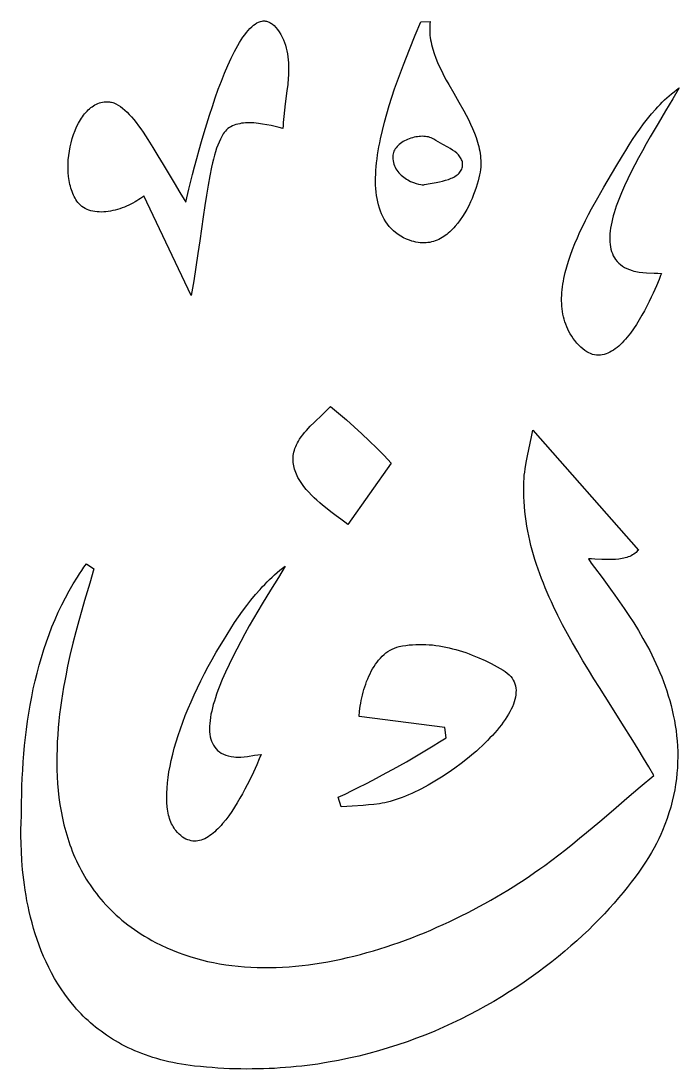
# Model space of a CAD drawing. Extents: x -500 to 500, y -300 to 300.
# Drawn here: x -24.1 to 59.1, y -24 to 108.4 of the extents above; entities that cross this region are included whole.
import ezdxf

# ---------------------------------------------------------------- set-up
doc = ezdxf.new("R2010")
doc.units = 0
doc.header["$MEASUREMENT"] = 0
doc.layers.add('IMPORT_-_120CM_SUR_70CM-1', color=18, linetype='CONTINUOUS')

msp = doc.modelspace()

# ---------------------------------------------------------------- linework, layer by layer
at = {"layer": 'IMPORT_-_120CM_SUR_70CM-1'}
for points in [[(-2.59, 73.76), (-8.57, 86.35), (-8.77, 86.19), (-8.99, 86.03), (-9.22, 85.87), (-9.46, 85.72), (-9.7, 85.57), (-9.96, 85.43), (-10.22, 85.3), (-10.49, 85.17), (-10.77, 85.04), (-11.05, 84.93), (-11.33, 84.82), (-11.62, 84.72), (-11.91, 84.63), (-12.2, 84.55), (-12.5, 84.48), (-12.79, 84.42), (-13.08, 84.38), (-13.37, 84.34), (-13.66, 84.31), (-13.94, 84.3), (-14.22, 84.31), (-14.5, 84.32), (-14.77, 84.35), (-15.03, 84.4), (-15.28, 84.46), (-15.53, 84.53), (-15.77, 84.63), (-16, 84.74), (-16.21, 84.87), (-16.42, 85.01), (-16.61, 85.18), (-16.79, 85.36), (-16.92, 85.52), (-17.05, 85.69), (-17.17, 85.87), (-17.28, 86.06), (-17.39, 86.25), (-17.48, 86.45), (-17.58, 86.66), (-17.66, 86.88), (-17.74, 87.1), (-17.81, 87.32), (-17.87, 87.56), (-17.93, 87.79), (-18.03, 88.28), (-18.1, 88.79), (-18.14, 89.31), (-18.16, 89.83), (-18.16, 90.37), (-18.13, 90.91), (-18.07, 91.45), (-18, 92), (-17.9, 92.53), (-17.78, 93.06), (-17.63, 93.58), (-17.47, 94.09), (-17.28, 94.58), (-17.08, 95.06), (-16.85, 95.51), (-16.61, 95.94), (-16.48, 96.14), (-16.35, 96.34), (-16.21, 96.53), (-16.07, 96.71), (-15.92, 96.88), (-15.77, 97.05), (-15.61, 97.2), (-15.45, 97.35), (-15.29, 97.49), (-15.12, 97.61), (-14.94, 97.73), (-14.77, 97.83), (-14.59, 97.93), (-14.4, 98.01), (-14.21, 98.08), (-14.02, 98.14), (-13.82, 98.19), (-13.62, 98.22), (-13.42, 98.24), (-13.21, 98.24), (-13.07, 98.24), (-12.94, 98.23), (-12.8, 98.2), (-12.66, 98.17), (-12.52, 98.13), (-12.38, 98.09), (-12.11, 97.97), (-11.83, 97.82), (-11.55, 97.64), (-11.27, 97.43), (-10.99, 97.19), (-10.71, 96.92), (-10.43, 96.63), (-10.14, 96.31), (-9.85, 95.97), (-9.56, 95.6), (-9.27, 95.21), (-8.97, 94.8), (-8.68, 94.37), (-8.07, 93.46), (-7.45, 92.47), (-6.81, 91.42), (-6.15, 90.32), (-4.77, 87.99), (-4.04, 86.77), (-3.28, 85.54), (-2.9, 87.17), (-2.43, 89.03), (-2.17, 90.03), (-1.9, 91.07), (-1.6, 92.14), (-1.29, 93.22), (-0.97, 94.33), (-0.64, 95.44), (-0.29, 96.55), (0.08, 97.65), (0.45, 98.74), (0.83, 99.81), (1.22, 100.85), (1.63, 101.85), (2.03, 102.81), (2.45, 103.72), (2.66, 104.15), (2.87, 104.57), (3.09, 104.97), (3.3, 105.36), (3.52, 105.72), (3.73, 106.07), (3.95, 106.4), (4.17, 106.7), (4.39, 106.99), (4.61, 107.25), (4.82, 107.49), (5.05, 107.7), (5.27, 107.89), (5.49, 108.05), (5.71, 108.19), (5.93, 108.3), (6.15, 108.37), (6.37, 108.42), (6.48, 108.44), (6.59, 108.44), (6.7, 108.44), (6.81, 108.43), (6.92, 108.41), (7.03, 108.38), (7.14, 108.34), (7.25, 108.3), (7.35, 108.25), (7.46, 108.18), (7.57, 108.11), (7.68, 108.03), (7.89, 107.85), (8.11, 107.62), (8.32, 107.36), (8.53, 107.06), (8.73, 106.74), (8.91, 106.41), (9.07, 106.07), (9.21, 105.73), (9.32, 105.38), (9.42, 105.02), (9.51, 104.66), (9.58, 104.29), (9.63, 103.92), (9.67, 103.54), (9.69, 103.16), (9.71, 102.77), (9.71, 102.38), (9.7, 101.99), (9.69, 101.6), (9.66, 101.2), (9.6, 100.4), (9.51, 99.6), (9.3, 97.99), (9.2, 97.19), (9.11, 96.39), (9.04, 95.61), (9.02, 95.22), (9, 94.84), (8.53, 94.97), (8.03, 95.1), (7.51, 95.22), (6.98, 95.33), (6.43, 95.42), (5.89, 95.5), (5.34, 95.55), (5.07, 95.56), (4.8, 95.57), (4.54, 95.57), (4.28, 95.56), (4.02, 95.54), (3.77, 95.51), (3.53, 95.46), (3.29, 95.41), (3.06, 95.35), (2.84, 95.27), (2.63, 95.18), (2.42, 95.08), (2.23, 94.97), (2.05, 94.84), (1.88, 94.69), (1.72, 94.53), (1.58, 94.35), (1.44, 94.16), (1.26, 93.84), (1.09, 93.5), (0.93, 93.14), (0.77, 92.76), (0.62, 92.35), (0.48, 91.92), (0.35, 91.47), (0.22, 90.99), (0.1, 90.5), (-0.02, 89.98), (-0.24, 88.89), (-0.46, 87.71), (-0.66, 86.45), (-0.86, 85.12), (-1.07, 83.71), (-1.5, 80.67), (-1.74, 79.04), (-2, 77.35), (-2.28, 75.59)], [(27.6, 108.39), (27.57, 108.09), (27.56, 107.79), (27.55, 107.5), (27.55, 107.2), (27.57, 106.91), (27.59, 106.62), (27.63, 106.33), (27.67, 106.04), (27.73, 105.75), (27.79, 105.46), (27.86, 105.17), (27.94, 104.89), (28.11, 104.32), (28.32, 103.75), (28.55, 103.19), (28.8, 102.63), (29.07, 102.08), (29.35, 101.52), (29.65, 100.96), (29.96, 100.41), (30.6, 99.31), (31.24, 98.2), (31.87, 97.09), (32.17, 96.53), (32.45, 95.97), (32.73, 95.41), (32.98, 94.85), (33.21, 94.28), (33.42, 93.71), (33.61, 93.14), (33.69, 92.85), (33.76, 92.56), (33.82, 92.27), (33.88, 91.97), (33.93, 91.68), (33.97, 91.39), (33.99, 91.09), (34.01, 90.79), (34.02, 90.49), (34.02, 90.19), (34.01, 89.95), (33.97, 89.67), (33.93, 89.35), (33.86, 89.01), (33.78, 88.64), (33.67, 88.24), (33.56, 87.83), (33.42, 87.4), (33.27, 86.95), (33.1, 86.5), (32.91, 86.03), (32.7, 85.57), (32.48, 85.1), (32.24, 84.64), (31.99, 84.19), (31.71, 83.74), (31.42, 83.31), (31.11, 82.9), (30.79, 82.5), (30.62, 82.31), (30.45, 82.13), (30.27, 81.96), (30.09, 81.79), (29.9, 81.63), (29.71, 81.47), (29.52, 81.33), (29.32, 81.19), (29.11, 81.07), (28.91, 80.95), (28.69, 80.84), (28.48, 80.74), (28.26, 80.66), (28.03, 80.58), (27.8, 80.52), (27.57, 80.47), (27.33, 80.43), (27.09, 80.41), (26.84, 80.4), (26.59, 80.4), (26.34, 80.42), (26.08, 80.45), (25.82, 80.49), (25.55, 80.56), (25.28, 80.63), (25, 80.73), (24.61, 80.89), (24.24, 81.06), (23.89, 81.26), (23.56, 81.47), (23.25, 81.7), (22.96, 81.94), (22.69, 82.2), (22.44, 82.48), (22.2, 82.77), (21.99, 83.08), (21.8, 83.39), (21.62, 83.73), (21.46, 84.07), (21.32, 84.43), (21.19, 84.8), (21.08, 85.19), (20.98, 85.58), (20.9, 85.99), (20.84, 86.4), (20.78, 86.83), (20.75, 87.26), (20.72, 87.71), (20.71, 88.16), (20.71, 88.62), (20.73, 89.09), (20.75, 89.56), (20.79, 90.04), (20.84, 90.53), (20.9, 91.02), (20.97, 91.52), (21.05, 92.03), (21.14, 92.54), (21.23, 93.05), (21.34, 93.56), (21.58, 94.6), (21.84, 95.65), (22.13, 96.7), (22.44, 97.75), (22.78, 98.8), (23.12, 99.85), (23.49, 100.88), (23.86, 101.9), (24.23, 102.9), (24.61, 103.88), (24.99, 104.83), (25.73, 106.65), (26.43, 108.33)], [(56.84, 76.53), (56.75, 76.29), (56.54, 75.76), (56.22, 74.99), (55.81, 74.05), (55.57, 73.53), (55.3, 72.98), (55.02, 72.41), (54.72, 71.83), (54.39, 71.25), (54.05, 70.66), (53.69, 70.09), (53.32, 69.53), (52.92, 68.99), (52.72, 68.73), (52.52, 68.48), (52.31, 68.24), (52.1, 68.01), (51.89, 67.78), (51.67, 67.57), (51.45, 67.37), (51.23, 67.19), (51.01, 67.02), (50.78, 66.86), (50.55, 66.72), (50.32, 66.59), (50.08, 66.48), (49.85, 66.39), (49.61, 66.32), (49.37, 66.27), (49.13, 66.23), (48.89, 66.22), (48.64, 66.23), (48.4, 66.27), (48.15, 66.32), (47.9, 66.41), (47.66, 66.51), (47.41, 66.65), (47.16, 66.81), (46.91, 67), (46.66, 67.22), (46.41, 67.46), (46.15, 67.74), (45.9, 68.05), (45.7, 68.33), (45.5, 68.62), (45.32, 68.91), (45.16, 69.21), (45.01, 69.51), (44.88, 69.81), (44.76, 70.12), (44.65, 70.44), (44.55, 70.76), (44.47, 71.08), (44.4, 71.4), (44.35, 71.73), (44.3, 72.07), (44.27, 72.4), (44.24, 72.74), (44.23, 73.08), (44.23, 73.43), (44.24, 73.78), (44.27, 74.13), (44.3, 74.48), (44.34, 74.83), (44.39, 75.19), (44.45, 75.55), (44.51, 75.91), (44.59, 76.27), (44.67, 76.64), (44.87, 77.37), (45.09, 78.1), (45.34, 78.84), (45.61, 79.58), (45.9, 80.32), (46.22, 81.05), (46.55, 81.79), (46.9, 82.52), (47.26, 83.25), (47.64, 83.97), (48.02, 84.69), (48.8, 86.1), (49.58, 87.46), (51.09, 90.02), (51.92, 91.39), (52.34, 92.08), (52.77, 92.77), (53.21, 93.45), (53.66, 94.13), (54.12, 94.79), (54.6, 95.45), (55.09, 96.08), (55.6, 96.71), (56.12, 97.31), (56.39, 97.61), (56.67, 97.9), (56.95, 98.18), (57.24, 98.46), (57.53, 98.73), (57.82, 98.99), (58.13, 99.25), (58.44, 99.5), (58.75, 99.74), (59.07, 99.98), (58.28, 98.61), (57.38, 97.1), (56.42, 95.49), (55.43, 93.79), (54.93, 92.92), (54.44, 92.04), (53.95, 91.15), (53.48, 90.26), (53.02, 89.37), (52.59, 88.48), (52.18, 87.6), (51.8, 86.73), (51.45, 85.87), (51.29, 85.45), (51.14, 85.03), (51, 84.62), (50.88, 84.21), (50.76, 83.81), (50.66, 83.42), (50.56, 83.03), (50.49, 82.65), (50.42, 82.27), (50.37, 81.91), (50.34, 81.55), (50.32, 81.2), (50.31, 80.86), (50.32, 80.53), (50.35, 80.21), (50.4, 79.9), (50.46, 79.6), (50.54, 79.31), (50.64, 79.04), (50.76, 78.78), (50.9, 78.53), (51.06, 78.29), (51.25, 78.06), (51.45, 77.85), (51.67, 77.66), (51.92, 77.48), (52.19, 77.31), (52.49, 77.16), (52.8, 77.03), (53.15, 76.91), (53.37, 76.84), (53.6, 76.79), (53.82, 76.75), (54.05, 76.71), (54.51, 76.66), (54.98, 76.63), (55.91, 76.59), (56.38, 76.57)], [(28.06, 93.51), (27.91, 93.59), (27.75, 93.67), (27.57, 93.73), (27.4, 93.78), (27.21, 93.82), (27.02, 93.85), (26.82, 93.86), (26.62, 93.87), (26.41, 93.86), (26.2, 93.85), (25.99, 93.82), (25.78, 93.79), (25.57, 93.74), (25.36, 93.69), (25.15, 93.63), (24.95, 93.56), (24.75, 93.48), (24.56, 93.39), (24.37, 93.29), (24.19, 93.19), (24.01, 93.08), (23.85, 92.96), (23.69, 92.84), (23.55, 92.71), (23.42, 92.58), (23.3, 92.43), (23.19, 92.29), (23.1, 92.13), (23.02, 91.98), (22.96, 91.82), (22.92, 91.65), (22.89, 91.48), (22.88, 91.23), (22.89, 91), (22.92, 90.77), (22.96, 90.55), (23.02, 90.34), (23.09, 90.14), (23.18, 89.95), (23.29, 89.76), (23.4, 89.58), (23.52, 89.41), (23.66, 89.25), (23.8, 89.1), (23.95, 88.95), (24.11, 88.82), (24.28, 88.69), (24.44, 88.57), (24.62, 88.45), (24.79, 88.35), (25.14, 88.17), (25.49, 88.02), (25.83, 87.9), (26.15, 87.81), (26.44, 87.76), (26.58, 87.75), (26.7, 87.75), (26.81, 87.75), (26.91, 87.76), (27.62, 87.89), (28.38, 88.03), (28.78, 88.11), (29.17, 88.2), (29.55, 88.31), (29.92, 88.43), (30.28, 88.56), (30.44, 88.64), (30.6, 88.72), (30.75, 88.81), (30.9, 88.9), (31.03, 88.99), (31.16, 89.1), (31.27, 89.21), (31.37, 89.33), (31.46, 89.45), (31.54, 89.58), (31.6, 89.72), (31.65, 89.87), (31.69, 90.02), (31.71, 90.19), (31.71, 90.34), (31.7, 90.48), (31.68, 90.63), (31.64, 90.76), (31.59, 90.9), (31.53, 91.03), (31.46, 91.15), (31.38, 91.27), (31.29, 91.39), (31.19, 91.51), (30.97, 91.73), (30.72, 91.93), (30.45, 92.13), (30.16, 92.32), (29.85, 92.5), (29.23, 92.85), (28.62, 93.18), (28.33, 93.34)], [(17.2, 44.81), (16.81, 45.12), (16.31, 45.5), (15.72, 45.93), (15.06, 46.42), (14.36, 46.97), (14, 47.26), (13.65, 47.56), (13.29, 47.88), (12.94, 48.21), (12.6, 48.54), (12.27, 48.89), (11.95, 49.25), (11.65, 49.62), (11.38, 50), (11.12, 50.38), (10.9, 50.78), (10.8, 50.98), (10.7, 51.18), (10.62, 51.39), (10.54, 51.6), (10.48, 51.8), (10.42, 52.01), (10.37, 52.23), (10.33, 52.44), (10.3, 52.66), (10.29, 52.87), (10.28, 53.09), (10.29, 53.31), (10.31, 53.54), (10.34, 53.76), (10.39, 53.98), (10.45, 54.21), (10.52, 54.44), (10.61, 54.67), (10.71, 54.9), (10.83, 55.13), (10.96, 55.36), (11.11, 55.59), (11.31, 55.88), (11.52, 56.16), (11.74, 56.44), (11.97, 56.71), (12.46, 57.23), (12.96, 57.73), (13.99, 58.71), (14.5, 59.21), (15, 59.72), (15.52, 59.31), (16.03, 58.9), (16.53, 58.48), (17.03, 58.05), (18.01, 57.18), (18.98, 56.29), (19.92, 55.38), (20.86, 54.45), (21.78, 53.52), (22.69, 52.57)], [(-14.89, 39.24), (-15.42, 37.43), (-16.08, 35.22), (-16.44, 33.99), (-16.81, 32.67), (-17.18, 31.27), (-17.55, 29.81), (-17.92, 28.29), (-18.09, 27.5), (-18.26, 26.71), (-18.42, 25.9), (-18.58, 25.09), (-18.73, 24.26), (-18.87, 23.42), (-19, 22.58), (-19.12, 21.72), (-19.23, 20.86), (-19.32, 20), (-19.4, 19.13), (-19.47, 18.25), (-19.53, 17.38), (-19.56, 16.49), (-19.59, 15.61), (-19.59, 14.73), (-19.57, 13.85), (-19.54, 12.96), (-19.48, 12.08), (-19.41, 11.21), (-19.31, 10.33), (-19.19, 9.46), (-19.04, 8.59), (-18.88, 7.74), (-18.68, 6.88), (-18.46, 6.04), (-18.21, 5.2), (-18.07, 4.79), (-17.93, 4.37), (-17.78, 3.96), (-17.63, 3.56), (-17.46, 3.15), (-17.29, 2.75), (-17.11, 2.35), (-16.92, 1.95), (-16.73, 1.56), (-16.52, 1.17), (-16.31, 0.79), (-16.09, 0.4), (-15.86, 0.03), (-15.63, -0.35), (-15.38, -0.72), (-15.13, -1.09), (-14.86, -1.45), (-14.59, -1.81), (-14.31, -2.17), (-14.02, -2.52), (-13.72, -2.86), (-13.41, -3.21), (-13.09, -3.54), (-12.76, -3.88), (-12.43, -4.2), (-12.08, -4.53), (-11.72, -4.84), (-11.35, -5.16), (-10.97, -5.46), (-10.59, -5.76), (-10.19, -6.06), (-9.78, -6.35), (-9.36, -6.64), (-8.93, -6.92), (-8.49, -7.19), (-8.04, -7.46), (-7.57, -7.72), (-7.1, -7.97), (-6.4, -8.32), (-5.69, -8.66), (-4.98, -8.96), (-4.26, -9.25), (-3.52, -9.52), (-2.79, -9.76), (-2.04, -9.98), (-1.29, -10.19), (-0.53, -10.37), (0.23, -10.53), (1, -10.68), (1.78, -10.8), (2.56, -10.91), (3.35, -10.99), (4.14, -11.06), (4.93, -11.11), (5.73, -11.14), (6.53, -11.16), (7.34, -11.15), (8.15, -11.14), (8.96, -11.1), (9.77, -11.05), (10.59, -10.98), (11.41, -10.9), (12.23, -10.8), (13.05, -10.68), (13.87, -10.56), (14.69, -10.41), (15.51, -10.26), (16.34, -10.09), (17.16, -9.9), (17.98, -9.7), (18.8, -9.49), (19.62, -9.27), (20.44, -9.04), (21.25, -8.79), (22.07, -8.53), (22.88, -8.26), (23.69, -7.98), (24.49, -7.69), (25.29, -7.38), (26.09, -7.07), (26.89, -6.75), (27.68, -6.42), (28.46, -6.07), (29.24, -5.72), (30.02, -5.37), (30.79, -5), (31.55, -4.62), (32.31, -4.24), (33.06, -3.85), (33.81, -3.45), (34.54, -3.05), (35.27, -2.64), (35.99, -2.22), (36.71, -1.8), (37.41, -1.37), (38.11, -0.94), (38.8, -0.5), (39.48, -0.05), (40.15, 0.39), (40.81, 0.85), (41.46, 1.3), (42.1, 1.76), (42.99, 2.42), (43.88, 3.1), (44.76, 3.78), (45.63, 4.48), (46.5, 5.18), (47.36, 5.89), (49.07, 7.32), (50.77, 8.77), (52.46, 10.23), (54.16, 11.67), (55.87, 13.1), (55.24, 14.21), (54.59, 15.31), (53.92, 16.42), (53.24, 17.52), (51.84, 19.74), (50.43, 21.97), (49.01, 24.21), (48.31, 25.33), (47.61, 26.46), (46.93, 27.59), (46.26, 28.72), (45.61, 29.86), (44.97, 31.01), (44.36, 32.16), (43.76, 33.31), (43.2, 34.47), (42.93, 35.06), (42.66, 35.64), (42.41, 36.23), (42.16, 36.82), (41.92, 37.4), (41.69, 37.99), (41.47, 38.59), (41.26, 39.18), (41.05, 39.78), (40.86, 40.38), (40.68, 40.98), (40.51, 41.58), (40.35, 42.18), (40.2, 42.79), (40.07, 43.39), (39.94, 44), (39.83, 44.62), (39.74, 45.23), (39.65, 45.85), (39.58, 46.46), (39.52, 47.09), (39.48, 47.71), (39.45, 48.33), (39.44, 48.96), (39.44, 49.59), (39.45, 50.22), (39.48, 50.63), (39.51, 51.04), (39.56, 51.45), (39.61, 51.86), (39.75, 52.67), (39.9, 53.48), (40.25, 55.1), (40.42, 55.91), (40.57, 56.72), (53.93, 41.58), (53.8, 41.44), (53.66, 41.3), (53.51, 41.18), (53.35, 41.07), (53.19, 40.97), (53.02, 40.88), (52.84, 40.8), (52.66, 40.72), (52.47, 40.66), (52.28, 40.61), (52.09, 40.56), (51.89, 40.52), (51.48, 40.46), (51.06, 40.42), (50.62, 40.4), (50.19, 40.4), (49.31, 40.42), (48.44, 40.46), (48.02, 40.48), (47.62, 40.48), (47.98, 39.95), (48.39, 39.38), (49.34, 38.11), (50.4, 36.67), (50.97, 35.89), (51.55, 35.07), (52.14, 34.22), (52.74, 33.33), (53.34, 32.4), (53.93, 31.44), (54.51, 30.44), (54.8, 29.93), (55.08, 29.41), (55.36, 28.89), (55.63, 28.35), (55.89, 27.81), (56.15, 27.26), (56.4, 26.7), (56.64, 26.13), (56.88, 25.56), (57.1, 24.98), (57.31, 24.39), (57.52, 23.8), (57.71, 23.19), (57.89, 22.58), (58.06, 21.97), (58.21, 21.35), (58.35, 20.72), (58.48, 20.08), (58.59, 19.44), (58.69, 18.79), (58.77, 18.14), (58.83, 17.48), (58.87, 16.81), (58.9, 16.14), (58.91, 15.46), (58.89, 14.78), (58.86, 14.09), (58.81, 13.39), (58.74, 12.7), (58.64, 11.99), (58.52, 11.28), (58.38, 10.57), (58.21, 9.85), (58.02, 9.12), (57.8, 8.39), (57.56, 7.66), (57.29, 6.92), (57, 6.18), (56.77, 5.65), (56.51, 5.1), (56.22, 4.54), (55.92, 3.96), (55.58, 3.37), (55.22, 2.77), (54.83, 2.16), (54.42, 1.54), (53.99, 0.91), (53.53, 0.27), (53.04, -0.38), (52.53, -1.03), (52, -1.69), (51.44, -2.36), (50.87, -3.03), (50.26, -3.7), (49.64, -4.37), (48.99, -5.05), (48.31, -5.73), (47.62, -6.41), (46.9, -7.08), (46.16, -7.76), (45.4, -8.43), (44.62, -9.1), (43.82, -9.77), (42.99, -10.43), (42.14, -11.08), (41.28, -11.73), (40.39, -12.37), (39.48, -13), (38.55, -13.63), (37.6, -14.24), (36.63, -14.84), (35.64, -15.43), (34.63, -16.01), (33.61, -16.58), (32.56, -17.13), (31.5, -17.66), (30.41, -18.18), (29.31, -18.69), (28.19, -19.17), (27.05, -19.64), (25.89, -20.09), (24.72, -20.52), (23.53, -20.93), (22.32, -21.31), (21.09, -21.67), (19.85, -22.01), (18.59, -22.33), (17.31, -22.62), (16.02, -22.89), (14.71, -23.12), (14.05, -23.23), (13.39, -23.34), (12.72, -23.43), (12.05, -23.52), (11.37, -23.6), (10.69, -23.67), (10.01, -23.74), (9.32, -23.79), (8.63, -23.84), (7.94, -23.89), (7.24, -23.92), (6.54, -23.95), (5.83, -23.96), (5.12, -23.97), (4.41, -23.98), (3.69, -23.97), (2.97, -23.95), (2.25, -23.93), (1.52, -23.9), (0.79, -23.85), (0.06, -23.8), (-0.68, -23.74), (-1.42, -23.67), (-2.16, -23.6), (-2.73, -23.53), (-3.29, -23.45), (-3.84, -23.36), (-4.39, -23.27), (-4.92, -23.16), (-5.44, -23.05), (-5.95, -22.93), (-6.45, -22.8), (-6.95, -22.66), (-7.43, -22.51), (-7.91, -22.36), (-8.38, -22.2), (-8.83, -22.03), (-9.28, -21.85), (-9.72, -21.67), (-10.15, -21.48), (-10.57, -21.28), (-10.99, -21.07), (-11.39, -20.86), (-11.79, -20.64), (-12.18, -20.42), (-12.56, -20.19), (-12.93, -19.95), (-13.3, -19.71), (-13.66, -19.46), (-14, -19.21), (-14.35, -18.95), (-14.68, -18.68), (-15.01, -18.42), (-15.32, -18.14), (-15.64, -17.86), (-15.94, -17.58), (-16.24, -17.29), (-16.52, -17), (-16.81, -16.7), (-17.08, -16.4), (-17.35, -16.09), (-17.61, -15.78), (-18.12, -15.15), (-18.59, -14.51), (-19.04, -13.86), (-19.47, -13.19), (-19.87, -12.52), (-20.25, -11.83), (-20.61, -11.14), (-20.94, -10.44), (-21.26, -9.74), (-21.55, -9.04), (-21.82, -8.33), (-22.07, -7.62), (-22.31, -6.91), (-22.52, -6.2), (-22.72, -5.49), (-22.9, -4.79), (-23.07, -4.09), (-23.22, -3.4), (-23.36, -2.71), (-23.48, -2.03), (-23.59, -1.37), (-23.68, -0.71), (-23.77, -0.06), (-23.84, 0.57), (-23.91, 1.19), (-24, 2.38), (-24.07, 3.49), (-24.11, 4.53), (-24.12, 5.48), (-24.12, 6.32), (-24.1, 7.06), (-24.06, 8.16), (-24.04, 8.71), (-24.03, 9.71), (-24.02, 10.73), (-23.99, 11.75), (-23.95, 12.77), (-23.9, 13.79), (-23.83, 14.82), (-23.75, 15.85), (-23.66, 16.88), (-23.55, 17.91), (-23.42, 18.94), (-23.28, 19.96), (-23.13, 20.99), (-22.95, 22.01), (-22.76, 23.03), (-22.56, 24.04), (-22.33, 25.05), (-22.08, 26.05), (-21.82, 27.05), (-21.54, 28.03), (-21.23, 29.01), (-20.91, 29.98), (-20.56, 30.94), (-20.2, 31.89), (-19.81, 32.83), (-19.4, 33.76), (-18.96, 34.67), (-18.5, 35.57), (-18.02, 36.46), (-17.52, 37.33), (-16.99, 38.18), (-16.71, 38.61), (-16.43, 39.02), (-16.15, 39.44), (-15.85, 39.84)], [(6.25, 15.78), (6.01, 15.21), (5.68, 14.44), (5.26, 13.52), (4.76, 12.49), (4.49, 11.94), (4.2, 11.38), (3.89, 10.81), (3.57, 10.24), (3.23, 9.67), (2.88, 9.11), (2.52, 8.56), (2.15, 8.03), (1.77, 7.52), (1.38, 7.04), (1.18, 6.81), (0.98, 6.6), (0.78, 6.39), (0.57, 6.19), (0.37, 6), (0.16, 5.82), (-0.05, 5.66), (-0.26, 5.51), (-0.47, 5.37), (-0.68, 5.24), (-0.89, 5.13), (-1.11, 5.04), (-1.32, 4.96), (-1.53, 4.9), (-1.75, 4.86), (-1.97, 4.83), (-2.18, 4.82), (-2.4, 4.83), (-2.61, 4.87), (-2.83, 4.92), (-3.04, 4.99), (-3.26, 5.08), (-3.47, 5.2), (-3.68, 5.34), (-3.9, 5.51), (-4.11, 5.69), (-4.32, 5.91), (-4.53, 6.15), (-4.65, 6.3), (-4.77, 6.47), (-4.88, 6.65), (-4.98, 6.83), (-5.08, 7.02), (-5.16, 7.23), (-5.25, 7.44), (-5.32, 7.66), (-5.39, 7.88), (-5.45, 8.12), (-5.5, 8.36), (-5.55, 8.61), (-5.59, 8.87), (-5.62, 9.14), (-5.67, 9.69), (-5.69, 10.27), (-5.69, 10.88), (-5.65, 11.51), (-5.6, 12.17), (-5.51, 12.85), (-5.41, 13.56), (-5.27, 14.28), (-5.12, 15.02), (-4.93, 15.79), (-4.73, 16.57), (-4.5, 17.37), (-4.24, 18.18), (-3.96, 19), (-3.66, 19.84), (-3.34, 20.69), (-2.99, 21.56), (-2.62, 22.43), (-2.23, 23.3), (-1.82, 24.19), (-1.38, 25.08), (-0.92, 25.98), (-0.45, 26.87), (0.05, 27.78), (0.57, 28.68), (1.47, 30.18), (1.94, 30.93), (2.41, 31.68), (2.89, 32.42), (3.39, 33.15), (3.9, 33.88), (4.42, 34.59), (4.96, 35.28), (5.52, 35.96), (6.1, 36.62), (6.39, 36.94), (6.69, 37.26), (7, 37.57), (7.31, 37.88), (7.63, 38.18), (7.95, 38.47), (8.28, 38.76), (8.61, 39.04), (8.95, 39.31), (9.3, 39.57), (8.42, 38.14), (7.43, 36.54), (6.38, 34.79), (5.83, 33.88), (5.29, 32.95), (4.74, 32), (4.2, 31.03), (3.67, 30.06), (3.16, 29.08), (2.66, 28.11), (2.19, 27.14), (1.74, 26.17), (1.33, 25.22), (0.95, 24.29), (0.78, 23.84), (0.62, 23.38), (0.46, 22.94), (0.33, 22.5), (0.2, 22.07), (0.09, 21.65), (-0.01, 21.24), (-0.1, 20.84), (-0.17, 20.44), (-0.22, 20.06), (-0.26, 19.69), (-0.28, 19.33), (-0.28, 18.98), (-0.27, 18.64), (-0.24, 18.32), (-0.19, 18.01), (-0.12, 17.72), (-0.03, 17.44), (0.08, 17.18), (0.21, 16.93), (0.37, 16.7), (0.54, 16.48), (0.74, 16.29), (0.96, 16.11), (1.21, 15.95), (1.48, 15.81), (1.77, 15.69), (2.09, 15.59), (2.44, 15.51), (2.81, 15.45), (3.03, 15.43), (3.24, 15.42), (3.46, 15.42), (3.67, 15.43), (4.1, 15.46), (4.53, 15.52), (5.39, 15.66), (5.82, 15.73)], [(15.98, 10.36), (16.86, 10.77), (17.74, 11.2), (18.61, 11.63), (19.48, 12.07), (20.35, 12.51), (21.21, 12.97), (22.07, 13.43), (22.93, 13.9), (23.78, 14.37), (24.63, 14.85), (25.47, 15.34), (26.31, 15.84), (27.15, 16.34), (27.98, 16.85), (28.8, 17.37), (29.63, 17.89), (29.45, 19.18), (18.62, 20.57), (18.68, 21.22), (18.77, 21.89), (18.83, 22.23), (18.9, 22.58), (18.97, 22.93), (19.05, 23.27), (19.14, 23.62), (19.24, 23.97), (19.35, 24.31), (19.46, 24.65), (19.58, 24.99), (19.72, 25.32), (19.86, 25.65), (20.01, 25.97), (20.17, 26.28), (20.34, 26.59), (20.52, 26.88), (20.7, 27.17), (20.9, 27.44), (21.1, 27.7), (21.32, 27.94), (21.55, 28.18), (21.78, 28.39), (22.02, 28.59), (22.28, 28.77), (22.54, 28.94), (22.82, 29.08), (23.1, 29.21), (23.4, 29.31), (23.7, 29.39), (24.11, 29.48), (24.53, 29.55), (24.94, 29.6), (25.36, 29.64), (25.78, 29.67), (26.21, 29.68), (26.63, 29.68), (27.05, 29.67), (27.48, 29.64), (27.9, 29.6), (28.33, 29.55), (28.75, 29.49), (29.18, 29.42), (29.6, 29.33), (30.03, 29.24), (30.45, 29.13), (30.87, 29.02), (31.29, 28.9), (31.71, 28.77), (32.12, 28.63), (32.54, 28.48), (32.94, 28.32), (33.35, 28.16), (33.75, 27.99), (34.55, 27.63), (35.32, 27.25), (36.08, 26.85), (36.82, 26.43), (37.11, 26.25), (37.36, 26.05), (37.59, 25.85), (37.79, 25.63), (37.97, 25.41), (38.12, 25.17), (38.24, 24.93), (38.33, 24.68), (38.4, 24.42), (38.45, 24.16), (38.47, 23.88), (38.46, 23.6), (38.44, 23.31), (38.39, 23.02), (38.33, 22.72), (38.24, 22.42), (38.13, 22.11), (38, 21.8), (37.85, 21.48), (37.69, 21.16), (37.51, 20.84), (37.31, 20.51), (37.09, 20.18), (36.86, 19.85), (36.61, 19.52), (36.35, 19.19), (36.08, 18.85), (35.79, 18.52), (35.49, 18.18), (35.17, 17.85), (34.85, 17.52), (34.51, 17.18), (34.17, 16.85), (33.82, 16.53), (33.45, 16.2), (33.08, 15.88), (32.31, 15.24), (31.52, 14.63), (30.71, 14.03), (29.89, 13.45), (29.05, 12.9), (28.21, 12.38), (27.36, 11.89), (26.52, 11.44), (26.11, 11.23), (25.7, 11.03), (25.29, 10.84), (24.88, 10.66), (24.48, 10.49), (24.09, 10.34), (23.7, 10.19), (23.31, 10.06), (22.94, 9.94), (22.57, 9.84), (22.22, 9.75), (21.87, 9.67), (21.53, 9.61), (21.19, 9.55), (20.5, 9.46), (19.82, 9.39), (19.13, 9.33), (17.75, 9.24), (17.06, 9.2), (16.37, 9.14)]]:
    msp.add_lwpolyline(points, close=True, dxfattribs=at)

doc.saveas('drawing.dxf')
